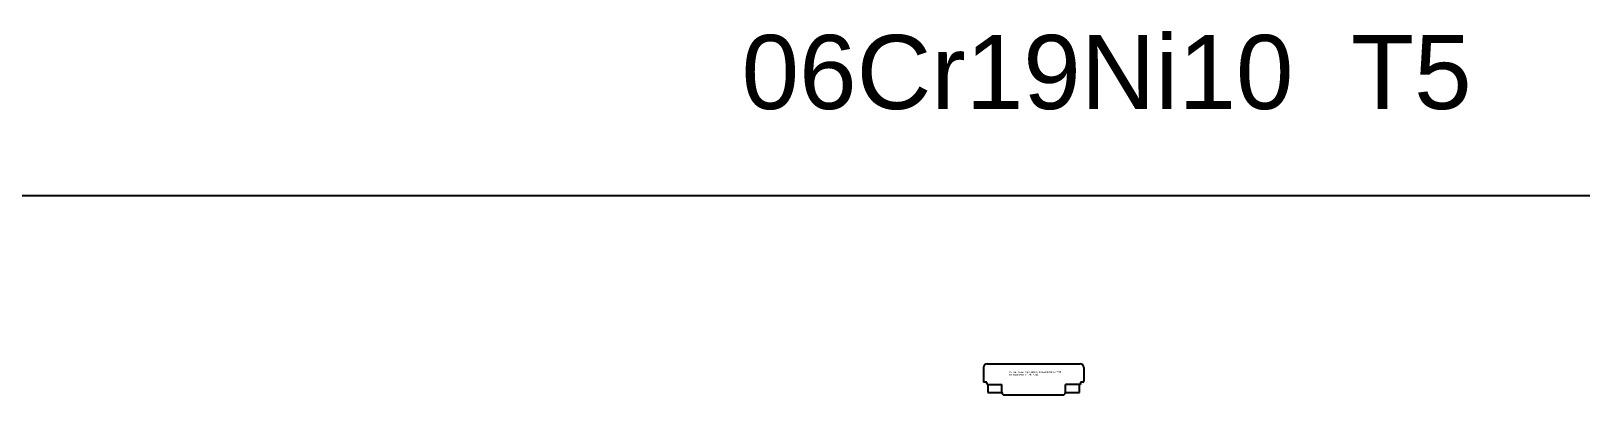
# Model space of a CAD drawing. Extents: x 1413 to 25440, y -2541 to 2823.
# Drawn here: x 10839 to 14115, y 2037 to 2806 of the extents above; entities that cross this region are included whole.
import ezdxf

# ---------------------------------------------------------------- set-up
doc = ezdxf.new("R2010")
doc.units = 0
doc.layers.get('0').update_dxf_attribs({"linetype": 'CONTINUOUS'})
doc.styles.get("Standard").update_dxf_attribs({"font": 'arial.ttf'})

# ---------------------------------------------------------------- blocks, each defined once
blk = doc.blocks.new('1303000031737_弯板_101006002')
at = {"color": 7, "linetype": 'CONTINUOUS'}
for p, q in [((34.3, -90.8), (230.3, -90.8)), ((26.3, -98.8), (26.3, -129.7)), ((33.3, -129.7), (26.3, -129.7)), ((33.3, -132.7), (33.3, -129.7)), ((236.3, -129.7), (231.3, -129.7)), ((231.3, -129.7), (231.3, -134.7)), ((238.3, -98.8), (238.3, -127.7)), ((35.3, -134.7), (35.3, -151.7)), ((35.3, -151.7), (65.3, -151.7)), ((70.3, -156.7), (194.3, -156.7)), ((199.3, -151.7), (229.3, -151.7)), ((231.3, -134.7), (229.3, -134.7)), ((229.3, -151.7), (229.3, -134.7))]:
    blk.add_line(p, q, dxfattribs=at)
at = {"color": 6, "linetype": 'CONTINUOUS'}
for p, q in [((27.2, -125.2), (26.3, -125.2)), ((238.3, -125.2), (237.1, -125.2))]:
    blk.add_line(p, q, dxfattribs=at)
at = {"color": 6}
for p, q in [((35.3, -134.7), (65.3, -134.7)), ((65.3, -151.7), (65.3, -134.7)), ((229.3, -134.7), (199.3, -134.7)), ((199.3, -151.7), (199.3, -134.7))]:
    blk.add_line(p, q, dxfattribs=at)
at = {"color": 7, "linetype": 'CONTINUOUS'}
for centre, radius, start, end in [((34.3, -98.8), 8, 90, 180), ((230.3, -98.8), 8, 0, 90), ((236.3, -127.7), 2, 270, 0), ((35.3, -132.7), 2, 180, 270), ((70.3, -151.7), 5, 180, 270), ((194.3, -151.7), 5, 270, 0)]:
    blk.add_arc(centre, radius, start, end, dxfattribs=at)
at = {"color": 3, "insert": (80.4, -106.6), "char_height": 3.5, "width": 113.955, "attachment_point": 1}
blk.add_mtext('T5_GB_T4237_06Cr19Ni10_1303000031737 {\\fSimSun|b0|i0|c134|p34;弯板 }101006002821 1{\\fSimSun|b0|i0|c134|p34;件}/{\\fSimSun|b0|i0|c134|p34;套} {\\fSimSun|b0|i0|c134|p34;共}2{\\fSimSun|b0|i0|c134|p34;件}', dxfattribs=at)

msp = doc.modelspace()

# ---------------------------------------------------------------- linework, layer by layer
at = {"color": 1}
msp.add_line((1412.72579, 2458.40389), (25439.97912, 2458.40389), dxfattribs=at)

# ---------------------------------------------------------------- block references
msp.add_blockref('1303000031737_弯板_101006002', (12825.91793, 2193.82267), dxfattribs=at)

# ---------------------------------------------------------------- texts
at = {"color": 1, "insert": (12341.06936, 2797.32616), "char_height": 156.4590662, "width": 1577.0908786, "attachment_point": 1}
msp.add_mtext('06Cr19Ni10  T5', dxfattribs=at)

doc.saveas('drawing.dxf')
